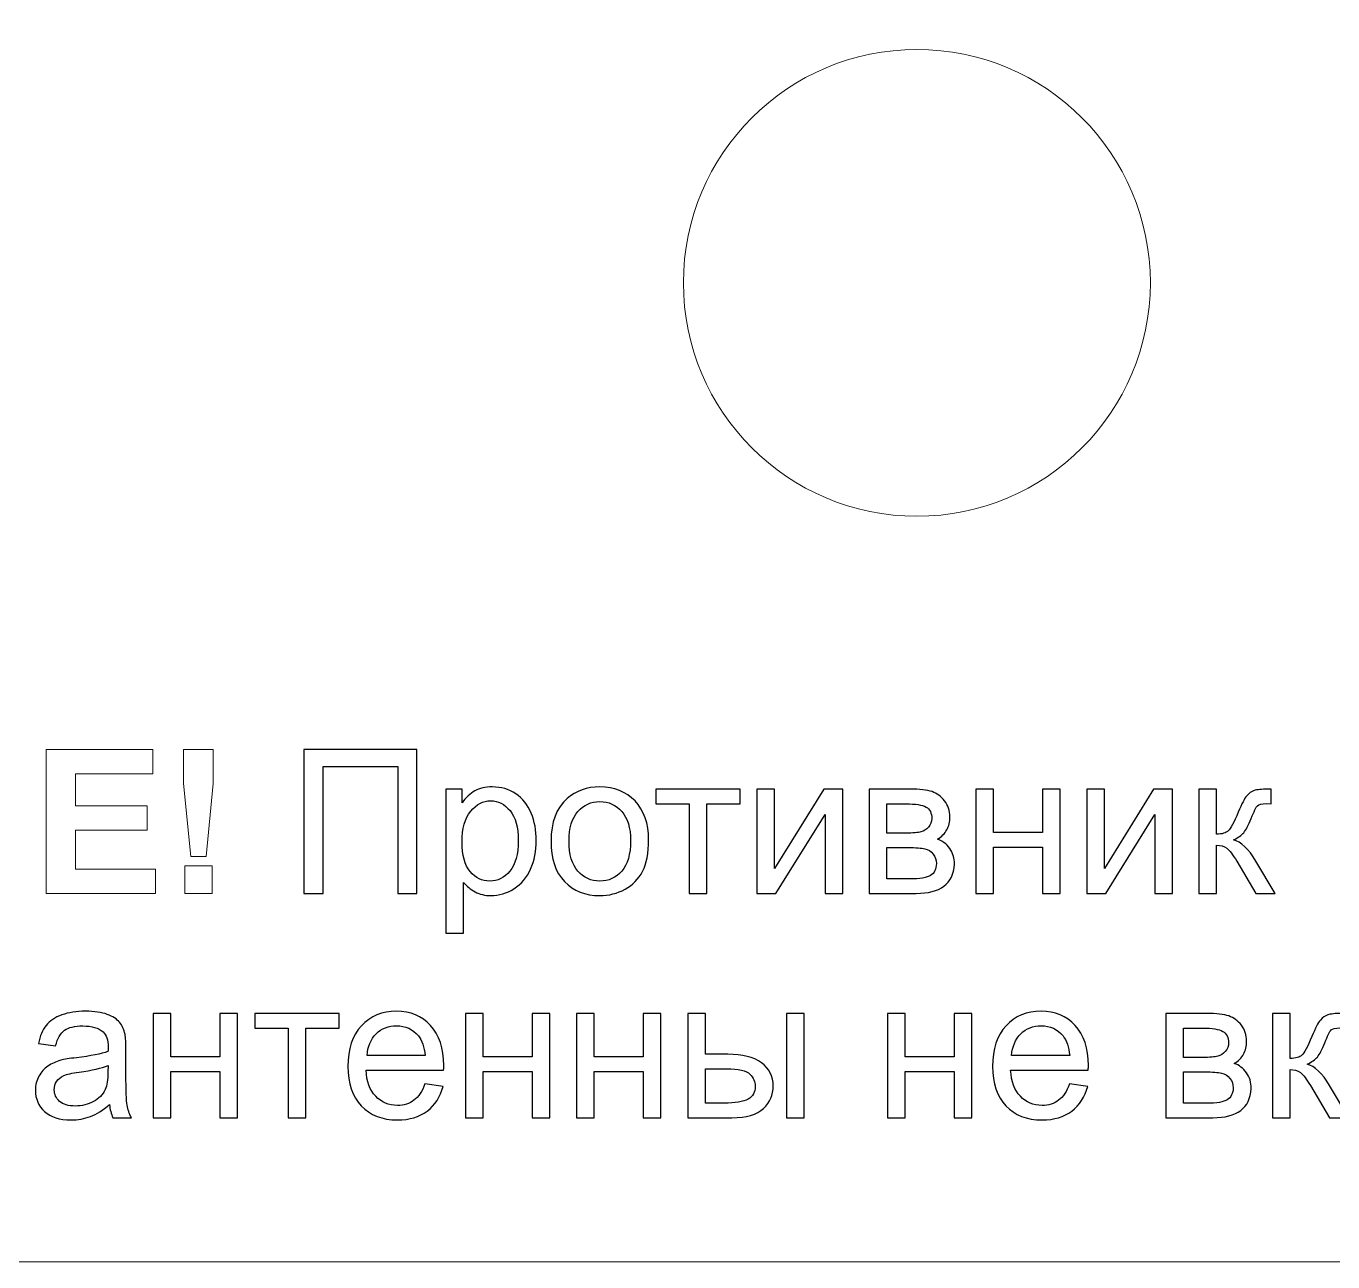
# Model space of a CAD drawing. Header units: millimetres. Extents: x -73 to 70, y 96 to 138.
# Drawn here: x 19.56 to 42.51, y 96.5 to 118.21 of the extents above; entities that cross this region are included whole.
import ezdxf

# ---------------------------------------------------------------- set-up
doc = ezdxf.new("R2010")
doc.units = ezdxf.units.MM
doc.header["$MEASUREMENT"] = 0
doc.layers.add('layer 1', color=7, linetype='Continuous')

msp = doc.modelspace()

# ---------------------------------------------------------------- linework, layer by layer
at = {"layer": 'layer 1', "lineweight": 9}
for points, knots in [([(69.5001, 135.5001), (69.5001, 135.5001), (69.5001, 98.5001), (69.5001, 98.5001), (69.5001, 97.8957), (69.4085, 97.4057), (69.0755, 97.0626), (68.7425, 96.7195), (68.2685, 96.5001), (67.5001, 96.5001), (67.5001, 96.5001), (-70.9999, 96.5001), (-70.9999, 96.5001), (-71.53, 96.4998), (-72.0385, 96.71), (-72.4136, 97.0846), (-72.7887, 97.4592), (-72.9996, 97.97), (-72.9999, 98.5001), (-72.9999, 98.5001), (-72.9999, 135.5001), (-72.9999, 135.5001), (-73.0002, 136.0302), (-72.79, 136.5387), (-72.4154, 136.9138), (-72.0408, 137.2889), (-71.53, 137.4998), (-70.9999, 137.5001), (-70.9999, 137.5001), (67.5001, 137.5001), (67.5001, 137.5001), (68.2152, 137.5001), (68.7458, 137.2967), (69.1084, 136.9045), (69.3948, 136.5947), (69.5001, 136.2287), (69.5001, 135.5001)], [0, 0, 0, 0, 0.0833333, 0.0833333, 0.0833333, 0.1666667, 0.1666667, 0.1666667, 0.25, 0.25, 0.25, 0.3333333, 0.3333333, 0.3333333, 0.4166667, 0.4166667, 0.4166667, 0.5, 0.5, 0.5, 0.5833333, 0.5833333, 0.5833333, 0.6666667, 0.6666667, 0.6666667, 0.75, 0.75, 0.75, 0.8333333, 0.8333333, 0.8333333, 0.9166667, 0.9166667, 0.9166667, 1, 1, 1, 1]), ([(39.3001, 113.7001), (39.3001, 115.9645), (37.4645, 117.8001), (35.2001, 117.8001), (32.9357, 117.8001), (31.1001, 115.9645), (31.1001, 113.7001), (31.1001, 111.4357), (32.9357, 109.6001), (35.2001, 109.6001), (37.4644, 109.6001), (39.3001, 111.4357), (39.3001, 113.7001)], [0, 0, 0, 0, 0.25, 0.25, 0.25, 0.5, 0.5, 0.5, 0.75, 0.75, 0.75, 1, 1, 1, 1])]:
    msp.add_open_spline(points, degree=3, knots=knots, dxfattribs=at)
at = {"layer": 'layer 1', "color": 250, "lineweight": 20}
for points, knots in [([(19.9092, 102.9741), (19.9092, 102.9741), (19.9092, 105.5), (19.9092, 105.5), (19.9092, 105.5), (21.779, 105.5), (21.779, 105.5), (21.779, 105.5), (21.779, 105.0731), (21.779, 105.0731), (21.779, 105.0731), (20.4208, 105.0731), (20.4208, 105.0731), (20.4208, 105.0731), (20.4208, 104.5122), (20.4208, 104.5122), (20.4208, 104.5122), (21.6837, 104.5122), (21.6837, 104.5122), (21.6837, 104.5122), (21.6837, 104.0854), (21.6837, 104.0854), (21.6837, 104.0854), (20.4208, 104.0854), (20.4208, 104.0854), (20.4208, 104.0854), (20.4208, 103.401), (20.4208, 103.401), (20.4208, 103.401), (21.8284, 103.401), (21.8284, 103.401), (21.8284, 103.401), (21.8284, 102.9741), (21.8284, 102.9741), (21.8284, 102.9741), (19.9092, 102.9741), (19.9092, 102.9741)], [0, 0, 0, 0, 0.0833333, 0.0833333, 0.0833333, 0.1666667, 0.1666667, 0.1666667, 0.25, 0.25, 0.25, 0.3333333, 0.3333333, 0.3333333, 0.4166667, 0.4166667, 0.4166667, 0.5, 0.5, 0.5, 0.5833333, 0.5833333, 0.5833333, 0.6666667, 0.6666667, 0.6666667, 0.75, 0.75, 0.75, 0.8333333, 0.8333333, 0.8333333, 0.9166667, 0.9166667, 0.9166667, 1, 1, 1, 1]), ([(22.4457, 103.6232), (22.4457, 103.6232), (22.3204, 104.9067), (22.3204, 104.9067), (22.3204, 104.9067), (22.3204, 105.5), (22.3204, 105.5), (22.3204, 105.5), (22.8426, 105.5), (22.8426, 105.5), (22.8426, 105.5), (22.8426, 104.9067), (22.8426, 104.9067), (22.8426, 104.9067), (22.7191, 103.6232), (22.7191, 103.6232), (22.7191, 103.6232), (22.4457, 103.6232), (22.4457, 103.6232)], [0, 0, 0, 0, 0.1666667, 0.1666667, 0.1666667, 0.3333333, 0.3333333, 0.3333333, 0.5, 0.5, 0.5, 0.6666667, 0.6666667, 0.6666667, 0.8333333, 0.8333333, 0.8333333, 1, 1, 1, 1]), ([(22.3416, 102.9741), (22.3416, 102.9741), (22.3416, 103.4574), (22.3416, 103.4574), (22.3416, 103.4574), (22.8249, 103.4574), (22.8249, 103.4574), (22.8249, 103.4574), (22.8249, 102.9741), (22.8249, 102.9741), (22.8249, 102.9741), (22.3416, 102.9741), (22.3416, 102.9741)], [0, 0, 0, 0, 0.25, 0.25, 0.25, 0.5, 0.5, 0.5, 0.75, 0.75, 0.75, 1, 1, 1, 1])]:
    msp.add_open_spline(points, degree=3, knots=knots, dxfattribs=at)
at = {"layer": 'layer 1', "color": 250}
for points, knots in [([(24.4348, 105.5), (24.4348, 105.5), (26.4174, 105.5), (26.4174, 105.5), (26.4174, 105.5), (26.4174, 102.9741), (26.4174, 102.9741), (26.4174, 102.9741), (26.0823, 102.9741), (26.0823, 102.9741), (26.0823, 102.9741), (26.0823, 105.2037), (26.0823, 105.2037), (26.0823, 105.2037), (24.7699, 105.2037), (24.7699, 105.2037), (24.7699, 105.2037), (24.7699, 102.9741), (24.7699, 102.9741), (24.7699, 102.9741), (24.4348, 102.9741), (24.4348, 102.9741), (24.4348, 102.9741), (24.4348, 105.5), (24.4348, 105.5)], [0, 0, 0, 0, 0.125, 0.125, 0.125, 0.25, 0.25, 0.25, 0.375, 0.375, 0.375, 0.5, 0.5, 0.5, 0.625, 0.625, 0.625, 0.75, 0.75, 0.75, 0.875, 0.875, 0.875, 1, 1, 1, 1]), ([(26.9283, 102.2721), (26.9283, 102.2721), (26.9283, 104.805), (26.9283, 104.805), (26.9283, 104.805), (27.2106, 104.805), (27.2106, 104.805), (27.2106, 104.805), (27.2106, 104.5645), (27.2106, 104.5645), (27.277, 104.6574), (27.3523, 104.7274), (27.4363, 104.7739), (27.5198, 104.8203), (27.6215, 104.8438), (27.7409, 104.8438), (27.8973, 104.8438), (28.0349, 104.8039), (28.1542, 104.7233), (28.2736, 104.6433), (28.3636, 104.5299), (28.4247, 104.384), (28.4853, 104.2376), (28.5158, 104.0777), (28.5158, 103.9031), (28.5158, 103.7167), (28.4823, 103.5485), (28.4153, 103.3986), (28.3483, 103.2493), (28.2507, 103.1346), (28.1225, 103.0547), (27.9949, 102.9753), (27.8603, 102.9353), (27.7191, 102.9353), (27.6157, 102.9353), (27.5228, 102.957), (27.441, 103.0006), (27.3587, 103.0441), (27.2917, 103.0987), (27.2388, 103.1652), (27.2388, 103.1652), (27.2388, 102.2721), (27.2388, 102.2721), (27.2388, 102.2721), (26.9283, 102.2721), (26.9283, 102.2721)], [0, 0, 0, 0, 0.0666667, 0.0666667, 0.0666667, 0.1333333, 0.1333333, 0.1333333, 0.2, 0.2, 0.2, 0.2666667, 0.2666667, 0.2666667, 0.3333333, 0.3333333, 0.3333333, 0.4, 0.4, 0.4, 0.4666667, 0.4666667, 0.4666667, 0.5333333, 0.5333333, 0.5333333, 0.6, 0.6, 0.6, 0.6666667, 0.6666667, 0.6666667, 0.7333333, 0.7333333, 0.7333333, 0.8, 0.8, 0.8, 0.8666667, 0.8666667, 0.8666667, 0.9333333, 0.9333333, 0.9333333, 1, 1, 1, 1]), ([(28.7739, 103.8896), (28.7739, 104.2276), (28.868, 104.4781), (29.0567, 104.641), (29.2137, 104.7762), (29.406, 104.8438), (29.6323, 104.8438), (29.8834, 104.8438), (30.0892, 104.7615), (30.2491, 104.5969), (30.4085, 104.4328), (30.4884, 104.2053), (30.4884, 103.9154), (30.4884, 103.6802), (30.4532, 103.4956), (30.3826, 103.361), (30.312, 103.2263), (30.2091, 103.1217), (30.0739, 103.047), (29.9393, 102.9723), (29.7917, 102.9353), (29.6323, 102.9353), (29.376, 102.9353), (29.169, 103.017), (29.0109, 103.1811), (28.8527, 103.3451), (28.7739, 103.5815), (28.7739, 103.8896)], [0, 0, 0, 0, 0.1111111, 0.1111111, 0.1111111, 0.2222222, 0.2222222, 0.2222222, 0.3333333, 0.3333333, 0.3333333, 0.4444444, 0.4444444, 0.4444444, 0.5555556, 0.5555556, 0.5555556, 0.6666667, 0.6666667, 0.6666667, 0.7777778, 0.7777778, 0.7777778, 0.8888889, 0.8888889, 0.8888889, 1, 1, 1, 1]), ([(30.6125, 104.805), (30.6125, 104.805), (32.0941, 104.805), (32.0941, 104.805), (32.0941, 104.805), (32.0941, 104.5475), (32.0941, 104.5475), (32.0941, 104.5475), (31.5085, 104.5475), (31.5085, 104.5475), (31.5085, 104.5475), (31.5085, 102.9741), (31.5085, 102.9741), (31.5085, 102.9741), (31.1981, 102.9741), (31.1981, 102.9741), (31.1981, 102.9741), (31.1981, 104.5475), (31.1981, 104.5475), (31.1981, 104.5475), (30.6125, 104.5475), (30.6125, 104.5475), (30.6125, 104.5475), (30.6125, 104.805), (30.6125, 104.805)], [0, 0, 0, 0, 0.125, 0.125, 0.125, 0.25, 0.25, 0.25, 0.375, 0.375, 0.375, 0.5, 0.5, 0.5, 0.625, 0.625, 0.625, 0.75, 0.75, 0.75, 0.875, 0.875, 0.875, 1, 1, 1, 1]), ([(32.3904, 104.805), (32.3904, 104.805), (32.7009, 104.805), (32.7009, 104.805), (32.7009, 104.805), (32.7009, 103.4086), (32.7009, 103.4086), (32.7009, 103.4086), (33.5634, 104.805), (33.5634, 104.805), (33.5634, 104.805), (33.8968, 104.805), (33.8968, 104.805), (33.8968, 104.805), (33.8968, 102.9741), (33.8968, 102.9741), (33.8968, 102.9741), (33.5864, 102.9741), (33.5864, 102.9741), (33.5864, 102.9741), (33.5864, 104.3617), (33.5864, 104.3617), (33.5864, 104.3617), (32.725, 102.9741), (32.725, 102.9741), (32.725, 102.9741), (32.3904, 102.9741), (32.3904, 102.9741), (32.3904, 102.9741), (32.3904, 104.805), (32.3904, 104.805)], [0, 0, 0, 0, 0.1, 0.1, 0.1, 0.2, 0.2, 0.2, 0.3, 0.3, 0.3, 0.4, 0.4, 0.4, 0.5, 0.5, 0.5, 0.6, 0.6, 0.6, 0.7, 0.7, 0.7, 0.8, 0.8, 0.8, 0.9, 0.9, 0.9, 1, 1, 1, 1]), ([(34.3613, 104.805), (34.3613, 104.805), (35.0757, 104.805), (35.0757, 104.805), (35.2509, 104.805), (35.3815, 104.7903), (35.4673, 104.7609), (35.5526, 104.7315), (35.6261, 104.678), (35.6872, 104.5998), (35.7489, 104.521), (35.7795, 104.4276), (35.7795, 104.3182), (35.7795, 104.2306), (35.7613, 104.1541), (35.7254, 104.0895), (35.689, 104.0242), (35.6349, 103.9695), (35.562, 103.926), (35.6478, 103.8972), (35.7189, 103.8437), (35.776, 103.7649), (35.8324, 103.6867), (35.8606, 103.5932), (35.8606, 103.4856), (35.8495, 103.3122), (35.7872, 103.1834), (35.6749, 103.0999), (35.5626, 103.0158), (35.3991, 102.9741), (35.1851, 102.9741), (35.1851, 102.9741), (34.3613, 102.9741), (34.3613, 102.9741), (34.3613, 102.9741), (34.3613, 104.805), (34.3613, 104.805)], [0, 0, 0, 0, 0.0833333, 0.0833333, 0.0833333, 0.1666667, 0.1666667, 0.1666667, 0.25, 0.25, 0.25, 0.3333333, 0.3333333, 0.3333333, 0.4166667, 0.4166667, 0.4166667, 0.5, 0.5, 0.5, 0.5833333, 0.5833333, 0.5833333, 0.6666667, 0.6666667, 0.6666667, 0.75, 0.75, 0.75, 0.8333333, 0.8333333, 0.8333333, 0.9166667, 0.9166667, 0.9166667, 1, 1, 1, 1]), ([(36.2357, 104.805), (36.2357, 104.805), (36.5462, 104.805), (36.5462, 104.805), (36.5462, 104.805), (36.5462, 104.043), (36.5462, 104.043), (36.5462, 104.043), (37.407, 104.043), (37.407, 104.043), (37.407, 104.043), (37.407, 104.805), (37.407, 104.805), (37.407, 104.805), (37.7174, 104.805), (37.7174, 104.805), (37.7174, 104.805), (37.7174, 102.9741), (37.7174, 102.9741), (37.7174, 102.9741), (37.407, 102.9741), (37.407, 102.9741), (37.407, 102.9741), (37.407, 103.7855), (37.407, 103.7855), (37.407, 103.7855), (36.5462, 103.7855), (36.5462, 103.7855), (36.5462, 103.7855), (36.5462, 102.9741), (36.5462, 102.9741), (36.5462, 102.9741), (36.2357, 102.9741), (36.2357, 102.9741), (36.2357, 102.9741), (36.2357, 104.805), (36.2357, 104.805)], [0, 0, 0, 0, 0.0833333, 0.0833333, 0.0833333, 0.1666667, 0.1666667, 0.1666667, 0.25, 0.25, 0.25, 0.3333333, 0.3333333, 0.3333333, 0.4166667, 0.4166667, 0.4166667, 0.5, 0.5, 0.5, 0.5833333, 0.5833333, 0.5833333, 0.6666667, 0.6666667, 0.6666667, 0.75, 0.75, 0.75, 0.8333333, 0.8333333, 0.8333333, 0.9166667, 0.9166667, 0.9166667, 1, 1, 1, 1]), ([(38.1836, 104.805), (38.1836, 104.805), (38.4941, 104.805), (38.4941, 104.805), (38.4941, 104.805), (38.4941, 103.4086), (38.4941, 103.4086), (38.4941, 103.4086), (39.3566, 104.805), (39.3566, 104.805), (39.3566, 104.805), (39.69, 104.805), (39.69, 104.805), (39.69, 104.805), (39.69, 102.9741), (39.69, 102.9741), (39.69, 102.9741), (39.3796, 102.9741), (39.3796, 102.9741), (39.3796, 102.9741), (39.3796, 104.3617), (39.3796, 104.3617), (39.3796, 104.3617), (38.5182, 102.9741), (38.5182, 102.9741), (38.5182, 102.9741), (38.1836, 102.9741), (38.1836, 102.9741), (38.1836, 102.9741), (38.1836, 104.805), (38.1836, 104.805)], [0, 0, 0, 0, 0.1, 0.1, 0.1, 0.2, 0.2, 0.2, 0.3, 0.3, 0.3, 0.4, 0.4, 0.4, 0.5, 0.5, 0.5, 0.6, 0.6, 0.6, 0.7, 0.7, 0.7, 0.8, 0.8, 0.8, 0.9, 0.9, 0.9, 1, 1, 1, 1]), ([(40.151, 104.805), (40.151, 104.805), (40.4615, 104.805), (40.4615, 104.805), (40.4615, 104.805), (40.4615, 104.0148), (40.4615, 104.0148), (40.5602, 104.0148), (40.6296, 104.0336), (40.6696, 104.0718), (40.709, 104.1095), (40.7672, 104.2194), (40.8448, 104.4023), (40.906, 104.5469), (40.9553, 104.6422), (40.993, 104.688), (41.0312, 104.7339), (41.0747, 104.765), (41.1241, 104.7809), (41.1741, 104.7968), (41.2534, 104.805), (41.3622, 104.805), (41.3622, 104.805), (41.4245, 104.805), (41.4245, 104.805), (41.4245, 104.805), (41.4245, 104.5493), (41.4245, 104.5493), (41.4245, 104.5493), (41.3381, 104.551), (41.3381, 104.551), (41.2564, 104.551), (41.2041, 104.5387), (41.1811, 104.5146), (41.157, 104.4893), (41.12, 104.414), (41.0706, 104.2888), (41.0235, 104.1688), (40.9806, 104.0859), (40.9412, 104.0401), (40.9024, 103.9942), (40.8419, 103.9525), (40.7601, 103.9143), (40.8936, 103.8784), (41.0253, 103.7543), (41.1547, 103.5415), (41.1547, 103.5415), (41.4951, 102.9741), (41.4951, 102.9741), (41.4951, 102.9741), (41.1541, 102.9741), (41.1541, 102.9741), (41.1541, 102.9741), (40.8183, 103.5397), (40.8183, 103.5397), (40.7507, 103.6544), (40.6919, 103.7296), (40.642, 103.7661), (40.5914, 103.8025), (40.5314, 103.8208), (40.4615, 103.8208), (40.4615, 103.8208), (40.4615, 102.9741), (40.4615, 102.9741), (40.4615, 102.9741), (40.151, 102.9741), (40.151, 102.9741), (40.151, 102.9741), (40.151, 104.805), (40.151, 104.805)], [0, 0, 0, 0, 0.0434783, 0.0434783, 0.0434783, 0.0869565, 0.0869565, 0.0869565, 0.1304348, 0.1304348, 0.1304348, 0.173913, 0.173913, 0.173913, 0.2173913, 0.2173913, 0.2173913, 0.2608696, 0.2608696, 0.2608696, 0.3043478, 0.3043478, 0.3043478, 0.3478261, 0.3478261, 0.3478261, 0.3913043, 0.3913043, 0.3913043, 0.4347826, 0.4347826, 0.4347826, 0.4782609, 0.4782609, 0.4782609, 0.5217391, 0.5217391, 0.5217391, 0.5652174, 0.5652174, 0.5652174, 0.6086957, 0.6086957, 0.6086957, 0.6521739, 0.6521739, 0.6521739, 0.6956522, 0.6956522, 0.6956522, 0.7391304, 0.7391304, 0.7391304, 0.7826087, 0.7826087, 0.7826087, 0.826087, 0.826087, 0.826087, 0.8695652, 0.8695652, 0.8695652, 0.9130435, 0.9130435, 0.9130435, 0.9565217, 0.9565217, 0.9565217, 1, 1, 1, 1]), ([(27.2106, 103.8784), (27.2106, 103.6438), (27.2582, 103.4703), (27.3528, 103.358), (27.4481, 103.2457), (27.5633, 103.1893), (27.6986, 103.1893), (27.8362, 103.1893), (27.9537, 103.2475), (28.0514, 103.3639), (28.1495, 103.4803), (28.1983, 103.6603), (28.1983, 103.9043), (28.1983, 104.1371), (28.1507, 104.3111), (28.0549, 104.427), (27.959, 104.5428), (27.845, 104.6004), (27.7121, 104.6004), (27.5804, 104.6004), (27.464, 104.5387), (27.3628, 104.4158), (27.2611, 104.2923), (27.2106, 104.1136), (27.2106, 103.8784)], [0, 0, 0, 0, 0.125, 0.125, 0.125, 0.25, 0.25, 0.25, 0.375, 0.375, 0.375, 0.5, 0.5, 0.5, 0.625, 0.625, 0.625, 0.75, 0.75, 0.75, 0.875, 0.875, 0.875, 1, 1, 1, 1]), ([(29.0914, 103.889), (29.0914, 103.655), (29.1426, 103.4798), (29.2449, 103.3639), (29.3478, 103.2475), (29.4765, 103.1893), (29.6323, 103.1893), (29.7864, 103.1893), (29.9146, 103.2475), (30.0175, 103.3645), (30.1198, 103.4815), (30.1709, 103.6597), (30.1709, 103.899), (30.1709, 104.1248), (30.1192, 104.2958), (30.0163, 104.4117), (29.9134, 104.5281), (29.7852, 104.5863), (29.6323, 104.5863), (29.4765, 104.5863), (29.3478, 104.5287), (29.2449, 104.4129), (29.1426, 104.297), (29.0914, 104.1224), (29.0914, 103.889)], [0, 0, 0, 0, 0.125, 0.125, 0.125, 0.25, 0.25, 0.25, 0.375, 0.375, 0.375, 0.5, 0.5, 0.5, 0.625, 0.625, 0.625, 0.75, 0.75, 0.75, 0.875, 0.875, 0.875, 1, 1, 1, 1]), ([(34.6718, 104.0324), (34.6718, 104.0324), (35.001, 104.0324), (35.001, 104.0324), (35.1322, 104.0324), (35.2227, 104.0395), (35.2715, 104.053), (35.3209, 104.0671), (35.365, 104.0948), (35.4038, 104.1371), (35.4426, 104.1788), (35.462, 104.2294), (35.462, 104.2882), (35.462, 104.3852), (35.4279, 104.4522), (35.3603, 104.4905), (35.2921, 104.5287), (35.1757, 104.5475), (35.011, 104.5475), (35.011, 104.5475), (34.6718, 104.5475), (34.6718, 104.5475), (34.6718, 104.5475), (34.6718, 104.0324), (34.6718, 104.0324)], [0, 0, 0, 0, 0.125, 0.125, 0.125, 0.25, 0.25, 0.25, 0.375, 0.375, 0.375, 0.5, 0.5, 0.5, 0.625, 0.625, 0.625, 0.75, 0.75, 0.75, 0.875, 0.875, 0.875, 1, 1, 1, 1]), ([(34.6718, 103.2281), (34.6718, 103.2281), (35.0792, 103.2281), (35.0792, 103.2281), (35.2545, 103.2281), (35.375, 103.2487), (35.4403, 103.2893), (35.5055, 103.3304), (35.5396, 103.4004), (35.5431, 103.5009), (35.5431, 103.5591), (35.5243, 103.6138), (35.4867, 103.6638), (35.4485, 103.7138), (35.3991, 103.7455), (35.3385, 103.7584), (35.278, 103.772), (35.1804, 103.7784), (35.0463, 103.7784), (35.0463, 103.7784), (34.6718, 103.7784), (34.6718, 103.7784), (34.6718, 103.7784), (34.6718, 103.2281), (34.6718, 103.2281)], [0, 0, 0, 0, 0.125, 0.125, 0.125, 0.25, 0.25, 0.25, 0.375, 0.375, 0.375, 0.5, 0.5, 0.5, 0.625, 0.625, 0.625, 0.75, 0.75, 0.75, 0.875, 0.875, 0.875, 1, 1, 1, 1]), ([(21.0193, 99.2623), (20.904, 99.1641), (20.7929, 99.0953), (20.6865, 99.0548), (20.58, 99.0142), (20.466, 98.9942), (20.3437, 98.9942), (20.1426, 98.9942), (19.988, 99.043), (19.8798, 99.1412), (19.7716, 99.2388), (19.7175, 99.364), (19.7175, 99.5163), (19.7175, 99.6057), (19.7381, 99.6874), (19.7786, 99.7615), (19.8198, 99.8356), (19.8733, 99.8944), (19.9392, 99.9391), (20.0056, 99.9837), (20.0797, 100.0178), (20.1626, 100.0408), (20.2237, 100.0566), (20.3161, 100.0719), (20.4389, 100.0872), (20.6894, 100.1166), (20.8746, 100.1525), (20.9928, 100.1936), (20.994, 100.236), (20.9946, 100.263), (20.9946, 100.2742), (20.9946, 100.4), (20.9652, 100.4888), (20.9064, 100.5405), (20.827, 100.6105), (20.7088, 100.6452), (20.5524, 100.6452), (20.406, 100.6452), (20.2978, 100.6193), (20.2284, 100.5682), (20.1585, 100.517), (20.1073, 100.4265), (20.0738, 100.296), (20.0738, 100.296), (19.7704, 100.3383), (19.7704, 100.3383), (19.7981, 100.4682), (19.8433, 100.5735), (19.9068, 100.6534), (19.9703, 100.7334), (20.062, 100.7945), (20.182, 100.8381), (20.3014, 100.881), (20.4407, 100.9027), (20.5983, 100.9027), (20.7547, 100.9027), (20.8823, 100.8845), (20.9805, 100.8475), (21.0781, 100.8104), (21.1504, 100.7646), (21.1962, 100.7087), (21.2421, 100.6528), (21.2744, 100.5823), (21.2933, 100.497), (21.3032, 100.4441), (21.3085, 100.3489), (21.3085, 100.2119), (21.3085, 100.2119), (21.3085, 99.8003), (21.3085, 99.8003), (21.3085, 99.5128), (21.315, 99.3311), (21.3279, 99.2541), (21.3403, 99.1771), (21.3662, 99.1036), (21.4038, 99.033), (21.4038, 99.033), (21.0792, 99.033), (21.0792, 99.033), (21.0481, 99.0983), (21.0281, 99.1747), (21.0193, 99.2623)], [0, 0, 0, 0, 0.037037, 0.037037, 0.037037, 0.0740741, 0.0740741, 0.0740741, 0.1111111, 0.1111111, 0.1111111, 0.1481481, 0.1481481, 0.1481481, 0.1851852, 0.1851852, 0.1851852, 0.2222222, 0.2222222, 0.2222222, 0.2592593, 0.2592593, 0.2592593, 0.2962963, 0.2962963, 0.2962963, 0.3333333, 0.3333333, 0.3333333, 0.3703704, 0.3703704, 0.3703704, 0.4074074, 0.4074074, 0.4074074, 0.4444444, 0.4444444, 0.4444444, 0.4814815, 0.4814815, 0.4814815, 0.5185185, 0.5185185, 0.5185185, 0.5555556, 0.5555556, 0.5555556, 0.5925926, 0.5925926, 0.5925926, 0.6296296, 0.6296296, 0.6296296, 0.6666667, 0.6666667, 0.6666667, 0.7037037, 0.7037037, 0.7037037, 0.7407407, 0.7407407, 0.7407407, 0.7777778, 0.7777778, 0.7777778, 0.8148148, 0.8148148, 0.8148148, 0.8518519, 0.8518519, 0.8518519, 0.8888889, 0.8888889, 0.8888889, 0.9259259, 0.9259259, 0.9259259, 0.962963, 0.962963, 0.962963, 1, 1, 1, 1]), ([(21.7853, 100.8639), (21.7853, 100.8639), (22.0958, 100.8639), (22.0958, 100.8639), (22.0958, 100.8639), (22.0958, 100.1019), (22.0958, 100.1019), (22.0958, 100.1019), (22.9566, 100.1019), (22.9566, 100.1019), (22.9566, 100.1019), (22.9566, 100.8639), (22.9566, 100.8639), (22.9566, 100.8639), (23.267, 100.8639), (23.267, 100.8639), (23.267, 100.8639), (23.267, 99.033), (23.267, 99.033), (23.267, 99.033), (22.9566, 99.033), (22.9566, 99.033), (22.9566, 99.033), (22.9566, 99.8444), (22.9566, 99.8444), (22.9566, 99.8444), (22.0958, 99.8444), (22.0958, 99.8444), (22.0958, 99.8444), (22.0958, 99.033), (22.0958, 99.033), (22.0958, 99.033), (21.7853, 99.033), (21.7853, 99.033), (21.7853, 99.033), (21.7853, 100.8639), (21.7853, 100.8639)], [0, 0, 0, 0, 0.0833333, 0.0833333, 0.0833333, 0.1666667, 0.1666667, 0.1666667, 0.25, 0.25, 0.25, 0.3333333, 0.3333333, 0.3333333, 0.4166667, 0.4166667, 0.4166667, 0.5, 0.5, 0.5, 0.5833333, 0.5833333, 0.5833333, 0.6666667, 0.6666667, 0.6666667, 0.75, 0.75, 0.75, 0.8333333, 0.8333333, 0.8333333, 0.9166667, 0.9166667, 0.9166667, 1, 1, 1, 1]), ([(23.571, 100.8639), (23.571, 100.8639), (25.0526, 100.8639), (25.0526, 100.8639), (25.0526, 100.8639), (25.0526, 100.6064), (25.0526, 100.6064), (25.0526, 100.6064), (24.467, 100.6064), (24.467, 100.6064), (24.467, 100.6064), (24.467, 99.033), (24.467, 99.033), (24.467, 99.033), (24.1566, 99.033), (24.1566, 99.033), (24.1566, 99.033), (24.1566, 100.6064), (24.1566, 100.6064), (24.1566, 100.6064), (23.571, 100.6064), (23.571, 100.6064), (23.571, 100.6064), (23.571, 100.8639), (23.571, 100.8639)], [0, 0, 0, 0, 0.125, 0.125, 0.125, 0.25, 0.25, 0.25, 0.375, 0.375, 0.375, 0.5, 0.5, 0.5, 0.625, 0.625, 0.625, 0.75, 0.75, 0.75, 0.875, 0.875, 0.875, 1, 1, 1, 1]), ([(26.5584, 99.6257), (26.5584, 99.6257), (26.8794, 99.5833), (26.8794, 99.5833), (26.8294, 99.397), (26.7359, 99.2517), (26.5995, 99.1488), (26.4631, 99.0459), (26.2891, 98.9942), (26.0768, 98.9942), (25.8099, 98.9942), (25.5982, 99.0765), (25.4418, 99.2411), (25.2854, 99.4052), (25.2072, 99.6363), (25.2072, 99.9332), (25.2072, 100.2401), (25.286, 100.4788), (25.4442, 100.6481), (25.6023, 100.8181), (25.8075, 100.9027), (26.0598, 100.9027), (26.3038, 100.9027), (26.5031, 100.8198), (26.6577, 100.6534), (26.8124, 100.487), (26.89, 100.253), (26.89, 99.9514), (26.89, 99.9332), (26.8894, 99.9055), (26.8882, 99.8691), (26.8882, 99.8691), (25.5247, 99.8691), (25.5247, 99.8691), (25.5365, 99.6686), (25.5929, 99.5145), (25.6952, 99.4081), (25.797, 99.3017), (25.9245, 99.2482), (26.0768, 99.2482), (26.1903, 99.2482), (26.2873, 99.2782), (26.3673, 99.3382), (26.4478, 99.3981), (26.5113, 99.494), (26.5584, 99.6257)], [0, 0, 0, 0, 0.0666667, 0.0666667, 0.0666667, 0.1333333, 0.1333333, 0.1333333, 0.2, 0.2, 0.2, 0.2666667, 0.2666667, 0.2666667, 0.3333333, 0.3333333, 0.3333333, 0.4, 0.4, 0.4, 0.4666667, 0.4666667, 0.4666667, 0.5333333, 0.5333333, 0.5333333, 0.6, 0.6, 0.6, 0.6666667, 0.6666667, 0.6666667, 0.7333333, 0.7333333, 0.7333333, 0.8, 0.8, 0.8, 0.8666667, 0.8666667, 0.8666667, 0.9333333, 0.9333333, 0.9333333, 1, 1, 1, 1]), ([(27.2715, 100.8639), (27.2715, 100.8639), (27.582, 100.8639), (27.582, 100.8639), (27.582, 100.8639), (27.582, 100.1019), (27.582, 100.1019), (27.582, 100.1019), (28.4428, 100.1019), (28.4428, 100.1019), (28.4428, 100.1019), (28.4428, 100.8639), (28.4428, 100.8639), (28.4428, 100.8639), (28.7532, 100.8639), (28.7532, 100.8639), (28.7532, 100.8639), (28.7532, 99.033), (28.7532, 99.033), (28.7532, 99.033), (28.4428, 99.033), (28.4428, 99.033), (28.4428, 99.033), (28.4428, 99.8444), (28.4428, 99.8444), (28.4428, 99.8444), (27.582, 99.8444), (27.582, 99.8444), (27.582, 99.8444), (27.582, 99.033), (27.582, 99.033), (27.582, 99.033), (27.2715, 99.033), (27.2715, 99.033), (27.2715, 99.033), (27.2715, 100.8639), (27.2715, 100.8639)], [0, 0, 0, 0, 0.0833333, 0.0833333, 0.0833333, 0.1666667, 0.1666667, 0.1666667, 0.25, 0.25, 0.25, 0.3333333, 0.3333333, 0.3333333, 0.4166667, 0.4166667, 0.4166667, 0.5, 0.5, 0.5, 0.5833333, 0.5833333, 0.5833333, 0.6666667, 0.6666667, 0.6666667, 0.75, 0.75, 0.75, 0.8333333, 0.8333333, 0.8333333, 0.9166667, 0.9166667, 0.9166667, 1, 1, 1, 1]), ([(29.2194, 100.8639), (29.2194, 100.8639), (29.5299, 100.8639), (29.5299, 100.8639), (29.5299, 100.8639), (29.5299, 100.1019), (29.5299, 100.1019), (29.5299, 100.1019), (30.3907, 100.1019), (30.3907, 100.1019), (30.3907, 100.1019), (30.3907, 100.8639), (30.3907, 100.8639), (30.3907, 100.8639), (30.7011, 100.8639), (30.7011, 100.8639), (30.7011, 100.8639), (30.7011, 99.033), (30.7011, 99.033), (30.7011, 99.033), (30.3907, 99.033), (30.3907, 99.033), (30.3907, 99.033), (30.3907, 99.8444), (30.3907, 99.8444), (30.3907, 99.8444), (29.5299, 99.8444), (29.5299, 99.8444), (29.5299, 99.8444), (29.5299, 99.033), (29.5299, 99.033), (29.5299, 99.033), (29.2194, 99.033), (29.2194, 99.033), (29.2194, 99.033), (29.2194, 100.8639), (29.2194, 100.8639)], [0, 0, 0, 0, 0.0833333, 0.0833333, 0.0833333, 0.1666667, 0.1666667, 0.1666667, 0.25, 0.25, 0.25, 0.3333333, 0.3333333, 0.3333333, 0.4166667, 0.4166667, 0.4166667, 0.5, 0.5, 0.5, 0.5833333, 0.5833333, 0.5833333, 0.6666667, 0.6666667, 0.6666667, 0.75, 0.75, 0.75, 0.8333333, 0.8333333, 0.8333333, 0.9166667, 0.9166667, 0.9166667, 1, 1, 1, 1]), ([(31.1779, 100.8639), (31.1779, 100.8639), (31.4884, 100.8639), (31.4884, 100.8639), (31.4884, 100.8639), (31.4884, 100.1478), (31.4884, 100.1478), (31.4884, 100.1478), (31.88, 100.1478), (31.88, 100.1478), (32.1357, 100.1478), (32.3321, 100.0984), (32.4703, 99.999), (32.6084, 99.8997), (32.6772, 99.7627), (32.6772, 99.588), (32.6772, 99.4352), (32.6196, 99.3046), (32.5044, 99.1959), (32.3891, 99.0871), (32.2051, 99.033), (31.9517, 99.033), (31.9517, 99.033), (31.1779, 99.033), (31.1779, 99.033), (31.1779, 99.033), (31.1779, 100.8639), (31.1779, 100.8639)], [0, 0, 0, 0, 0.1111111, 0.1111111, 0.1111111, 0.2222222, 0.2222222, 0.2222222, 0.3333333, 0.3333333, 0.3333333, 0.4444444, 0.4444444, 0.4444444, 0.5555556, 0.5555556, 0.5555556, 0.6666667, 0.6666667, 0.6666667, 0.7777778, 0.7777778, 0.7777778, 0.8888889, 0.8888889, 0.8888889, 1, 1, 1, 1]), ([(32.9101, 100.8639), (32.9101, 100.8639), (33.2205, 100.8639), (33.2205, 100.8639), (33.2205, 100.8639), (33.2205, 99.033), (33.2205, 99.033), (33.2205, 99.033), (32.9101, 99.033), (32.9101, 99.033), (32.9101, 99.033), (32.9101, 100.8639), (32.9101, 100.8639)], [0, 0, 0, 0, 0.25, 0.25, 0.25, 0.5, 0.5, 0.5, 0.75, 0.75, 0.75, 1, 1, 1, 1]), ([(34.6833, 100.8639), (34.6833, 100.8639), (34.9938, 100.8639), (34.9938, 100.8639), (34.9938, 100.8639), (34.9938, 100.1019), (34.9938, 100.1019), (34.9938, 100.1019), (35.8546, 100.1019), (35.8546, 100.1019), (35.8546, 100.1019), (35.8546, 100.8639), (35.8546, 100.8639), (35.8546, 100.8639), (36.165, 100.8639), (36.165, 100.8639), (36.165, 100.8639), (36.165, 99.033), (36.165, 99.033), (36.165, 99.033), (35.8546, 99.033), (35.8546, 99.033), (35.8546, 99.033), (35.8546, 99.8444), (35.8546, 99.8444), (35.8546, 99.8444), (34.9938, 99.8444), (34.9938, 99.8444), (34.9938, 99.8444), (34.9938, 99.033), (34.9938, 99.033), (34.9938, 99.033), (34.6833, 99.033), (34.6833, 99.033), (34.6833, 99.033), (34.6833, 100.8639), (34.6833, 100.8639)], [0, 0, 0, 0, 0.0833333, 0.0833333, 0.0833333, 0.1666667, 0.1666667, 0.1666667, 0.25, 0.25, 0.25, 0.3333333, 0.3333333, 0.3333333, 0.4166667, 0.4166667, 0.4166667, 0.5, 0.5, 0.5, 0.5833333, 0.5833333, 0.5833333, 0.6666667, 0.6666667, 0.6666667, 0.75, 0.75, 0.75, 0.8333333, 0.8333333, 0.8333333, 0.9166667, 0.9166667, 0.9166667, 1, 1, 1, 1]), ([(37.8801, 99.6257), (37.8801, 99.6257), (38.2011, 99.5833), (38.2011, 99.5833), (38.1511, 99.397), (38.0576, 99.2517), (37.9212, 99.1488), (37.7848, 99.0459), (37.6108, 98.9942), (37.3985, 98.9942), (37.1316, 98.9942), (36.9199, 99.0765), (36.7635, 99.2411), (36.6071, 99.4052), (36.5289, 99.6363), (36.5289, 99.9332), (36.5289, 100.2401), (36.6077, 100.4788), (36.7659, 100.6481), (36.924, 100.8181), (37.1292, 100.9027), (37.3815, 100.9027), (37.6255, 100.9027), (37.8248, 100.8198), (37.9794, 100.6534), (38.1341, 100.487), (38.2117, 100.253), (38.2117, 99.9514), (38.2117, 99.9332), (38.2111, 99.9055), (38.2099, 99.8691), (38.2099, 99.8691), (36.8464, 99.8691), (36.8464, 99.8691), (36.8582, 99.6686), (36.9146, 99.5145), (37.0169, 99.4081), (37.1187, 99.3017), (37.2462, 99.2482), (37.3985, 99.2482), (37.512, 99.2482), (37.609, 99.2782), (37.689, 99.3382), (37.7695, 99.3981), (37.833, 99.494), (37.8801, 99.6257)], [0, 0, 0, 0, 0.0666667, 0.0666667, 0.0666667, 0.1333333, 0.1333333, 0.1333333, 0.2, 0.2, 0.2, 0.2666667, 0.2666667, 0.2666667, 0.3333333, 0.3333333, 0.3333333, 0.4, 0.4, 0.4, 0.4666667, 0.4666667, 0.4666667, 0.5333333, 0.5333333, 0.5333333, 0.6, 0.6, 0.6, 0.6666667, 0.6666667, 0.6666667, 0.7333333, 0.7333333, 0.7333333, 0.8, 0.8, 0.8, 0.8666667, 0.8666667, 0.8666667, 0.9333333, 0.9333333, 0.9333333, 1, 1, 1, 1]), ([(39.5733, 100.8639), (39.5733, 100.8639), (40.2877, 100.8639), (40.2877, 100.8639), (40.4629, 100.8639), (40.5935, 100.8492), (40.6793, 100.8198), (40.7646, 100.7904), (40.8381, 100.7369), (40.8992, 100.6587), (40.9609, 100.5799), (40.9915, 100.4865), (40.9915, 100.3771), (40.9915, 100.2895), (40.9733, 100.213), (40.9374, 100.1484), (40.901, 100.0831), (40.8469, 100.0284), (40.774, 99.9849), (40.8598, 99.9561), (40.9309, 99.9026), (40.988, 99.8238), (41.0444, 99.7456), (41.0726, 99.6521), (41.0726, 99.5445), (41.0615, 99.3711), (40.9992, 99.2423), (40.8869, 99.1588), (40.7746, 99.0747), (40.6111, 99.033), (40.3971, 99.033), (40.3971, 99.033), (39.5733, 99.033), (39.5733, 99.033), (39.5733, 99.033), (39.5733, 100.8639), (39.5733, 100.8639)], [0, 0, 0, 0, 0.0833333, 0.0833333, 0.0833333, 0.1666667, 0.1666667, 0.1666667, 0.25, 0.25, 0.25, 0.3333333, 0.3333333, 0.3333333, 0.4166667, 0.4166667, 0.4166667, 0.5, 0.5, 0.5, 0.5833333, 0.5833333, 0.5833333, 0.6666667, 0.6666667, 0.6666667, 0.75, 0.75, 0.75, 0.8333333, 0.8333333, 0.8333333, 0.9166667, 0.9166667, 0.9166667, 1, 1, 1, 1]), ([(41.4442, 100.8639), (41.4442, 100.8639), (41.7547, 100.8639), (41.7547, 100.8639), (41.7547, 100.8639), (41.7547, 100.0737), (41.7547, 100.0737), (41.8534, 100.0737), (41.9228, 100.0925), (41.9628, 100.1307), (42.0022, 100.1684), (42.0604, 100.2783), (42.138, 100.4612), (42.1992, 100.6058), (42.2485, 100.7011), (42.2862, 100.7469), (42.3244, 100.7928), (42.3679, 100.8239), (42.4173, 100.8398), (42.4673, 100.8557), (42.5466, 100.8639), (42.6554, 100.8639), (42.6554, 100.8639), (42.7177, 100.8639), (42.7177, 100.8639), (42.7177, 100.8639), (42.7177, 100.6082), (42.7177, 100.6082), (42.7177, 100.6082), (42.6313, 100.6099), (42.6313, 100.6099), (42.5496, 100.6099), (42.4973, 100.5976), (42.4743, 100.5735), (42.4502, 100.5482), (42.4132, 100.4729), (42.3638, 100.3477), (42.3167, 100.2277), (42.2738, 100.1448), (42.2344, 100.099), (42.1956, 100.0531), (42.1351, 100.0114), (42.0533, 99.9732), (42.1868, 99.9373), (42.3185, 99.8132), (42.4479, 99.6004), (42.4479, 99.6004), (42.7883, 99.033), (42.7883, 99.033), (42.7883, 99.033), (42.4473, 99.033), (42.4473, 99.033), (42.4473, 99.033), (42.1115, 99.5986), (42.1115, 99.5986), (42.0439, 99.7133), (41.9851, 99.7885), (41.9352, 99.825), (41.8846, 99.8614), (41.8246, 99.8797), (41.7547, 99.8797), (41.7547, 99.8797), (41.7547, 99.033), (41.7547, 99.033), (41.7547, 99.033), (41.4442, 99.033), (41.4442, 99.033), (41.4442, 99.033), (41.4442, 100.8639), (41.4442, 100.8639)], [0, 0, 0, 0, 0.0434783, 0.0434783, 0.0434783, 0.0869565, 0.0869565, 0.0869565, 0.1304348, 0.1304348, 0.1304348, 0.173913, 0.173913, 0.173913, 0.2173913, 0.2173913, 0.2173913, 0.2608696, 0.2608696, 0.2608696, 0.3043478, 0.3043478, 0.3043478, 0.3478261, 0.3478261, 0.3478261, 0.3913043, 0.3913043, 0.3913043, 0.4347826, 0.4347826, 0.4347826, 0.4782609, 0.4782609, 0.4782609, 0.5217391, 0.5217391, 0.5217391, 0.5652174, 0.5652174, 0.5652174, 0.6086957, 0.6086957, 0.6086957, 0.6521739, 0.6521739, 0.6521739, 0.6956522, 0.6956522, 0.6956522, 0.7391304, 0.7391304, 0.7391304, 0.7826087, 0.7826087, 0.7826087, 0.826087, 0.826087, 0.826087, 0.8695652, 0.8695652, 0.8695652, 0.9130435, 0.9130435, 0.9130435, 0.9565217, 0.9565217, 0.9565217, 1, 1, 1, 1]), ([(25.5424, 100.1231), (25.5424, 100.1231), (26.5619, 100.1231), (26.5619, 100.1231), (26.5484, 100.2771), (26.509, 100.3924), (26.4449, 100.4694), (26.3467, 100.5888), (26.2185, 100.6487), (26.0615, 100.6487), (25.9193, 100.6487), (25.7999, 100.6011), (25.7029, 100.5059), (25.6065, 100.4106), (25.553, 100.283), (25.5424, 100.1231)], [0, 0, 0, 0, 0.2, 0.2, 0.2, 0.4, 0.4, 0.4, 0.6, 0.6, 0.6, 0.8, 0.8, 0.8, 1, 1, 1, 1]), ([(36.8641, 100.1231), (36.8641, 100.1231), (37.8836, 100.1231), (37.8836, 100.1231), (37.8701, 100.2771), (37.8307, 100.3924), (37.7666, 100.4694), (37.6684, 100.5888), (37.5402, 100.6487), (37.3832, 100.6487), (37.241, 100.6487), (37.1216, 100.6011), (37.0246, 100.5059), (36.9282, 100.4106), (36.8747, 100.283), (36.8641, 100.1231)], [0, 0, 0, 0, 0.2, 0.2, 0.2, 0.4, 0.4, 0.4, 0.6, 0.6, 0.6, 0.8, 0.8, 0.8, 1, 1, 1, 1]), ([(39.8838, 100.0913), (39.8838, 100.0913), (40.213, 100.0913), (40.213, 100.0913), (40.3442, 100.0913), (40.4347, 100.0984), (40.4835, 100.1119), (40.5329, 100.126), (40.577, 100.1537), (40.6158, 100.196), (40.6546, 100.2377), (40.674, 100.2883), (40.674, 100.3471), (40.674, 100.4441), (40.6399, 100.5111), (40.5723, 100.5494), (40.5041, 100.5876), (40.3877, 100.6064), (40.223, 100.6064), (40.223, 100.6064), (39.8838, 100.6064), (39.8838, 100.6064), (39.8838, 100.6064), (39.8838, 100.0913), (39.8838, 100.0913)], [0, 0, 0, 0, 0.125, 0.125, 0.125, 0.25, 0.25, 0.25, 0.375, 0.375, 0.375, 0.5, 0.5, 0.5, 0.625, 0.625, 0.625, 0.75, 0.75, 0.75, 0.875, 0.875, 0.875, 1, 1, 1, 1]), ([(20.9946, 99.9502), (20.8817, 99.9044), (20.7123, 99.8656), (20.4866, 99.8338), (20.3584, 99.8156), (20.2678, 99.795), (20.2149, 99.7721), (20.162, 99.7491), (20.1214, 99.7156), (20.0926, 99.6721), (20.0638, 99.628), (20.0491, 99.5792), (20.0491, 99.5251), (20.0491, 99.4434), (20.0803, 99.3746), (20.1432, 99.3199), (20.2061, 99.2652), (20.2978, 99.2376), (20.4184, 99.2376), (20.5377, 99.2376), (20.6441, 99.2635), (20.7376, 99.3158), (20.8305, 99.3676), (20.8993, 99.4387), (20.9428, 99.5287), (20.9763, 99.5986), (20.9928, 99.7015), (20.9928, 99.8373), (20.9928, 99.8373), (20.9946, 99.9502), (20.9946, 99.9502)], [0, 0, 0, 0, 0.1, 0.1, 0.1, 0.2, 0.2, 0.2, 0.3, 0.3, 0.3, 0.4, 0.4, 0.4, 0.5, 0.5, 0.5, 0.6, 0.6, 0.6, 0.7, 0.7, 0.7, 0.8, 0.8, 0.8, 0.9, 0.9, 0.9, 1, 1, 1, 1]), ([(31.4884, 99.287), (31.4884, 99.287), (31.8141, 99.287), (31.8141, 99.287), (32.0099, 99.287), (32.1504, 99.3111), (32.2339, 99.3593), (32.318, 99.4075), (32.3597, 99.4828), (32.3597, 99.5851), (32.3597, 99.6645), (32.3286, 99.735), (32.2668, 99.7974), (32.2045, 99.8591), (32.0675, 99.8903), (31.8553, 99.8903), (31.8553, 99.8903), (31.4884, 99.8903), (31.4884, 99.8903), (31.4884, 99.8903), (31.4884, 99.287), (31.4884, 99.287)], [0, 0, 0, 0, 0.1428571, 0.1428571, 0.1428571, 0.2857143, 0.2857143, 0.2857143, 0.4285714, 0.4285714, 0.4285714, 0.5714286, 0.5714286, 0.5714286, 0.7142857, 0.7142857, 0.7142857, 0.8571429, 0.8571429, 0.8571429, 1, 1, 1, 1]), ([(39.8838, 99.287), (39.8838, 99.287), (40.2912, 99.287), (40.2912, 99.287), (40.4665, 99.287), (40.587, 99.3076), (40.6523, 99.3482), (40.7175, 99.3893), (40.7516, 99.4593), (40.7551, 99.5598), (40.7551, 99.618), (40.7363, 99.6727), (40.6987, 99.7227), (40.6605, 99.7727), (40.6111, 99.8044), (40.5505, 99.8173), (40.49, 99.8309), (40.3924, 99.8373), (40.2583, 99.8373), (40.2583, 99.8373), (39.8838, 99.8373), (39.8838, 99.8373), (39.8838, 99.8373), (39.8838, 99.287), (39.8838, 99.287)], [0, 0, 0, 0, 0.125, 0.125, 0.125, 0.25, 0.25, 0.25, 0.375, 0.375, 0.375, 0.5, 0.5, 0.5, 0.625, 0.625, 0.625, 0.75, 0.75, 0.75, 0.875, 0.875, 0.875, 1, 1, 1, 1])]:
    msp.add_open_spline(points, degree=3, knots=knots, dxfattribs=at)

doc.saveas('drawing.dxf')
